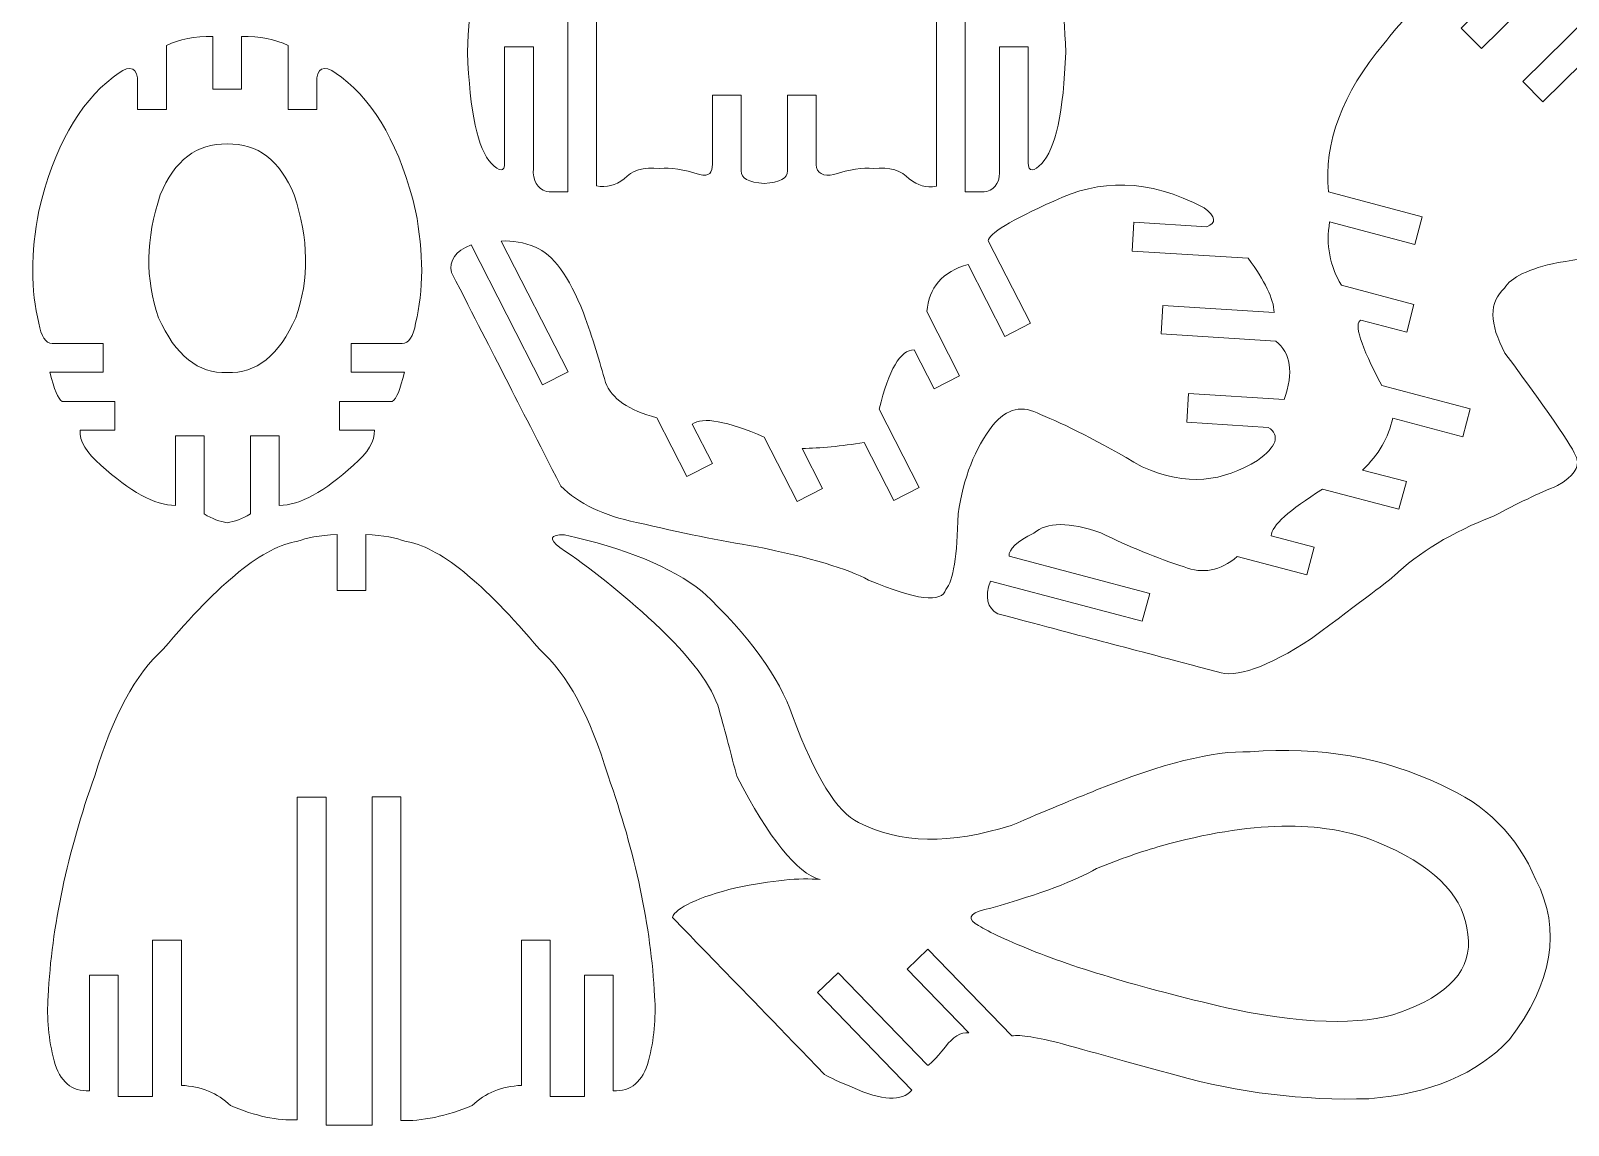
# Model space of a CAD drawing. Header units: inches. Extents: x -312 to -10, y -67 to 333.
# Drawn here: x -310.5 to -156.8, y -66 to 43.3 of the extents above; entities that cross this region are included whole.
import ezdxf

# ---------------------------------------------------------------- set-up
doc = ezdxf.new("R2010")
doc.units = ezdxf.units.IN
doc.header["$MEASUREMENT"] = 0
doc.layers.add('Layer 1', color=7, linetype='Continuous')

msp = doc.modelspace()

# ---------------------------------------------------------------- linework, layer by layer
at = {"layer": 'Layer 1', "color": 1, "lineweight": 9}
for points, knots in [([(-263.11, 30.11), (-263.09, 29.15), (-263.66, 29.19), (-264.42, 30.05), (-264.42, 30.05), (-265.8, 31.44), (-266.59, 35.15), (-266.82, 41.18), (-266.82, 41.18), (-266.5, 50.48), (-264.39, 58.19), (-260.48, 64.33), (-260.48, 64.33), (-258.17, 68.65), (-256.62, 72.38), (-255.81, 75.52), (-255.81, 75.52), (-253.53, 80.35), (-250.55, 83.68), (-246.87, 85.51), (-246.87, 85.51), (-245.17, 86.5), (-243.72, 87.28), (-242.53, 87.86), (-242.53, 87.86), (-239.9, 89.11), (-238.75, 89.19), (-238.6, 88.39)], [0, 0, 0, 0, 0.142857, 0.142857, 0.142857, 0.142857, 0.285714, 0.285714, 0.285714, 0.285714, 0.428571, 0.428571, 0.428571, 0.428571, 0.571429, 0.571429, 0.571429, 0.571429, 0.714286, 0.714286, 0.714286, 0.714286, 0.857143, 0.857143, 0.857143, 0.857143, 1, 1, 1, 1]), ([(-210.78, 30.11), (-210.8, 29.15), (-210.2, 29.19), (-209.44, 30.05), (-209.44, 30.05), (-208.06, 31.44), (-207.26, 35.15), (-207.04, 41.18), (-207.04, 41.18), (-207.36, 50.48), (-209.47, 58.19), (-213.37, 64.33), (-213.37, 64.33), (-215.68, 68.65), (-217.24, 72.38), (-218.04, 75.52), (-218.04, 75.52), (-220.33, 80.35), (-223.31, 83.68), (-226.98, 85.51), (-226.98, 85.51), (-232.44, 88.68), (-235.51, 89.56), (-235.73, 88.39)], [0, 0, 0, 0, 0.166667, 0.166667, 0.166667, 0.166667, 0.333333, 0.333333, 0.333333, 0.333333, 0.5, 0.5, 0.5, 0.5, 0.666667, 0.666667, 0.666667, 0.666667, 0.833333, 0.833333, 0.833333, 0.833333, 1, 1, 1, 1]), ([(-162.03, 52.67), (-167.81, 49.59), (-172.22, 46.03), (-175.25, 42), (-175.25, 42), (-179.42, 37.04), (-181.27, 32.11), (-180.79, 27.21)], [0, 0, 0, 0, 0.5, 0.5, 0.5, 0.5, 1, 1, 1, 1]), ([(-158.25, 52.7), (-158.25, 52.7), (-167.53, 43.56), (-167.53, 43.56), (-167.53, 43.56), (-167.53, 43.56), (-165.51, 41.52), (-165.51, 41.52), (-165.51, 41.52), (-165.51, 41.52), (-154.44, 52.42), (-154.44, 52.42)], [0, 0, 0, 0, 0.333333, 0.333333, 0.333333, 0.333333, 0.666667, 0.666667, 0.666667, 0.666667, 1, 1, 1, 1]), ([(-148.21, 51.22), (-148.21, 51.22), (-161.38, 38.24), (-161.38, 38.24), (-161.38, 38.24), (-161.38, 38.24), (-159.37, 36.2), (-159.37, 36.2), (-159.37, 36.2), (-159.37, 36.2), (-143.62, 51.71), (-143.62, 51.71)], [0, 0, 0, 0, 0.333333, 0.333333, 0.333333, 0.333333, 0.666667, 0.666667, 0.666667, 0.666667, 1, 1, 1, 1]), ([(-256.81, 27.22), (-256.81, 27.22), (-256.81, 47.22), (-256.81, 47.22), (-256.81, 47.22), (-256.81, 47.22), (-253.94, 47.22), (-253.94, 47.22), (-253.94, 47.22), (-253.94, 47.22), (-253.94, 27.81), (-253.94, 27.81)], [0, 0, 0, 0, 0.333333, 0.333333, 0.333333, 0.333333, 0.666667, 0.666667, 0.666667, 0.666667, 1, 1, 1, 1]), ([(-217.1, 27.21), (-217.1, 27.21), (-217.1, 47.22), (-217.1, 47.22), (-217.1, 47.22), (-217.1, 47.22), (-219.97, 47.22), (-219.97, 47.22), (-219.97, 47.22), (-219.97, 47.22), (-219.97, 27.78), (-219.97, 27.78)], [0, 0, 0, 0, 0.333333, 0.333333, 0.333333, 0.333333, 0.666667, 0.666667, 0.666667, 0.666667, 1, 1, 1, 1]), ([(-296.91, 41.84), (-296.91, 41.84), (-296.91, 35.43), (-296.91, 35.43), (-296.91, 35.43), (-296.91, 35.43), (-299.79, 35.43), (-299.79, 35.43), (-299.79, 35.43), (-299.79, 35.43), (-299.79, 38.61), (-299.79, 38.61)], [0, 0, 0, 0, 0.333333, 0.333333, 0.333333, 0.333333, 0.666667, 0.666667, 0.666667, 0.666667, 1, 1, 1, 1]), ([(-292.27, 42.73), (-292.27, 42.73), (-292.27, 37.47), (-292.27, 37.47), (-292.27, 37.47), (-292.27, 37.47), (-289.39, 37.47), (-289.39, 37.47), (-289.39, 37.47), (-289.39, 37.47), (-289.39, 42.73), (-289.39, 42.73)], [0, 0, 0, 0, 0.333333, 0.333333, 0.333333, 0.333333, 0.666667, 0.666667, 0.666667, 0.666667, 1, 1, 1, 1]), ([(-284.75, 41.84), (-284.75, 41.84), (-284.75, 35.43), (-284.75, 35.43), (-284.75, 35.43), (-284.75, 35.43), (-281.88, 35.43), (-281.88, 35.43), (-281.88, 35.43), (-281.88, 35.43), (-281.88, 38.61), (-281.88, 38.61)], [0, 0, 0, 0, 0.333333, 0.333333, 0.333333, 0.333333, 0.666667, 0.666667, 0.666667, 0.666667, 1, 1, 1, 1]), ([(-263.11, 30.11), (-263.11, 30.11), (-263.11, 41.68), (-263.11, 41.68), (-263.11, 41.68), (-263.11, 41.68), (-260.24, 41.68), (-260.24, 41.68), (-260.24, 41.68), (-260.24, 41.68), (-260.24, 29.54), (-260.24, 29.54)], [0, 0, 0, 0, 0.333333, 0.333333, 0.333333, 0.333333, 0.666667, 0.666667, 0.666667, 0.666667, 1, 1, 1, 1]), ([(-210.78, 30.11), (-210.78, 30.11), (-210.78, 41.68), (-210.78, 41.68), (-210.78, 41.68), (-210.78, 41.68), (-213.65, 41.68), (-213.65, 41.68), (-213.65, 41.68), (-213.65, 41.68), (-213.65, 29.54), (-213.65, 29.54)], [0, 0, 0, 0, 0.333333, 0.333333, 0.333333, 0.333333, 0.666667, 0.666667, 0.666667, 0.666667, 1, 1, 1, 1]), ([(-299.79, 38.61), (-299.98, 39.84), (-300.8, 39.85), (-302.24, 38.65), (-302.24, 38.65), (-305.68, 36.04), (-308.15, 31.6), (-309.66, 25.32), (-309.66, 25.32), (-310.46, 21.09), (-310.46, 17.35), (-309.66, 14.09), (-309.66, 14.09), (-309.42, 12.75), (-308.98, 12.07), (-308.32, 12.06)], [0, 0, 0, 0, 0.25, 0.25, 0.25, 0.25, 0.5, 0.5, 0.5, 0.5, 0.75, 0.75, 0.75, 0.75, 1, 1, 1, 1]), ([(-281.88, 38.61), (-281.68, 39.84), (-280.86, 39.85), (-279.42, 38.65), (-279.42, 38.65), (-275.98, 36.04), (-273.51, 31.6), (-272, 25.32), (-272, 25.32), (-271.2, 21.09), (-271.2, 17.35), (-272, 14.09), (-272, 14.09), (-272.24, 12.75), (-272.68, 12.07), (-273.34, 12.06)], [0, 0, 0, 0, 0.25, 0.25, 0.25, 0.25, 0.5, 0.5, 0.5, 0.5, 0.75, 0.75, 0.75, 0.75, 1, 1, 1, 1]), ([(-242.35, 29.98), (-242.35, 29.98), (-242.35, 36.88), (-242.35, 36.88), (-242.35, 36.88), (-242.35, 36.88), (-239.48, 36.88), (-239.48, 36.88), (-239.48, 36.88), (-239.48, 36.88), (-239.48, 29.31), (-239.48, 29.31)], [0, 0, 0, 0, 0.333333, 0.333333, 0.333333, 0.333333, 0.666667, 0.666667, 0.666667, 0.666667, 1, 1, 1, 1]), ([(-234.85, 29.31), (-234.85, 29.31), (-234.85, 36.88), (-234.85, 36.88), (-234.85, 36.88), (-234.85, 36.88), (-231.98, 36.88), (-231.98, 36.88), (-231.98, 36.88), (-231.98, 36.88), (-231.98, 29.92), (-231.98, 29.92)], [0, 0, 0, 0, 0.333333, 0.333333, 0.333333, 0.333333, 0.666667, 0.666667, 0.666667, 0.666667, 1, 1, 1, 1]), ([(-191.87, -20.74), (-190.09, -21.42), (-186.96, -20.32), (-182.48, -17.42), (-182.48, -17.42), (-177.32, -13.56), (-174.57, -11.48), (-174.25, -11.19), (-174.25, -11.19), (-171.8, -8.82), (-168.48, -6.81), (-164.28, -5.18), (-164.28, -5.18), (-161.92, -3.92), (-159.79, -2.91), (-157.89, -2.14), (-157.89, -2.14), (-156.31, -1.17), (-155.68, -0.28), (-155.98, 0.53), (-155.98, 0.53), (-155.96, 1.08), (-158.35, 4.61), (-163.15, 11.11), (-163.15, 11.11), (-164.74, 14.05), (-164.75, 16.21), (-163.19, 17.59), (-163.19, 17.59), (-162.57, 18.67), (-160.79, 19.52), (-157.85, 20.15), (-157.85, 20.15), (-153.98, 20.68), (-149.4, 21.82), (-144.1, 23.59), (-144.1, 23.59), (-140.14, 24.94), (-136.7, 27.59), (-133.78, 31.56), (-133.78, 31.56), (-132.76, 33.31), (-132.02, 35.27), (-131.56, 37.45)], [0, 0, 0, 0, 0.090909, 0.090909, 0.090909, 0.090909, 0.181818, 0.181818, 0.181818, 0.181818, 0.272727, 0.272727, 0.272727, 0.272727, 0.363636, 0.363636, 0.363636, 0.363636, 0.454545, 0.454545, 0.454545, 0.454545, 0.545455, 0.545455, 0.545455, 0.545455, 0.636364, 0.636364, 0.636364, 0.636364, 0.727273, 0.727273, 0.727273, 0.727273, 0.818182, 0.818182, 0.818182, 0.818182, 0.909091, 0.909091, 0.909091, 0.909091, 1, 1, 1, 1]), ([(-290.83, 31.99), (-293.87, 32.07), (-296.1, 30.37), (-297.52, 26.9), (-297.52, 26.9), (-298.98, 22.57), (-299.04, 18.48), (-297.69, 14.63), (-297.69, 14.63), (-296.01, 10.87), (-293.72, 9.04), (-290.83, 9.15)], [0, 0, 0, 0, 0.333333, 0.333333, 0.333333, 0.333333, 0.666667, 0.666667, 0.666667, 0.666667, 1, 1, 1, 1]), ([(-290.83, 31.99), (-287.79, 32.07), (-285.56, 30.37), (-284.14, 26.9), (-284.14, 26.9), (-282.68, 22.57), (-282.62, 18.48), (-283.97, 14.63), (-283.97, 14.63), (-285.65, 10.87), (-287.94, 9.04), (-290.83, 9.15)], [0, 0, 0, 0, 0.333333, 0.333333, 0.333333, 0.333333, 0.666667, 0.666667, 0.666667, 0.666667, 1, 1, 1, 1]), ([(-260.24, 29.54), (-260.31, 28.31), (-259.86, 27.54), (-258.94, 27.23), (-258.94, 27.23), (-258.22, 27.22), (-257.54, 27.23), (-256.81, 27.22)], [0, 0, 0, 0, 0.5, 0.5, 0.5, 0.5, 1, 1, 1, 1]), ([(-242.35, 29.98), (-242.36, 29.14), (-242.63, 28.7), (-243.63, 28.95), (-243.63, 28.95), (-245.22, 29.44), (-246.54, 29.65), (-247.59, 29.55), (-247.59, 29.55), (-249.24, 29.69), (-250.44, 29.34), (-251.18, 28.5), (-251.18, 28.5), (-252.07, 27.84), (-252.87, 27.61), (-253.94, 27.81)], [0, 0, 0, 0, 0.25, 0.25, 0.25, 0.25, 0.5, 0.5, 0.5, 0.5, 0.75, 0.75, 0.75, 0.75, 1, 1, 1, 1]), ([(-231.98, 29.92), (-231.96, 29.08), (-231.22, 28.7), (-230.23, 28.95), (-230.23, 28.95), (-228.64, 29.44), (-227.32, 29.65), (-226.27, 29.55), (-226.27, 29.55), (-224.62, 29.69), (-223.42, 29.34), (-222.68, 28.5), (-222.68, 28.5), (-221.79, 27.84), (-221.04, 27.58), (-219.97, 27.78)], [0, 0, 0, 0, 0.25, 0.25, 0.25, 0.25, 0.5, 0.5, 0.5, 0.5, 0.75, 0.75, 0.75, 0.75, 1, 1, 1, 1]), ([(-213.65, 29.54), (-213.57, 28.31), (-214, 27.54), (-214.92, 27.23), (-214.92, 27.23), (-215.64, 27.22), (-216.37, 27.22), (-217.1, 27.21)], [0, 0, 0, 0, 0.5, 0.5, 0.5, 0.5, 1, 1, 1, 1]), ([(-193.22, 25.62), (-198.89, 28.59), (-203.68, 28.48), (-208.23, 26.29), (-208.23, 26.29), (-212.55, 24.36), (-214.73, 23.03), (-214.78, 22.31)], [0, 0, 0, 0, 0.5, 0.5, 0.5, 0.5, 1, 1, 1, 1]), ([(-180.67, 24.21), (-180.67, 24.21), (-172.16, 21.96), (-172.16, 21.96), (-172.16, 21.96), (-172.16, 21.96), (-171.43, 24.73), (-171.43, 24.73), (-171.43, 24.73), (-171.43, 24.73), (-180.79, 27.21), (-180.79, 27.21)], [0, 0, 0, 0, 0.333333, 0.333333, 0.333333, 0.333333, 0.666667, 0.666667, 0.666667, 0.666667, 1, 1, 1, 1]), ([(-192.95, 23.71), (-192.95, 23.71), (-200.22, 24.17), (-200.22, 24.17), (-200.22, 24.17), (-200.22, 24.17), (-200.4, 21.3), (-200.4, 21.3), (-200.4, 21.3), (-200.4, 21.3), (-188.8, 20.58), (-188.8, 20.58)], [0, 0, 0, 0, 0.333333, 0.333333, 0.333333, 0.333333, 0.666667, 0.666667, 0.666667, 0.666667, 1, 1, 1, 1]), ([(-266.47, 21.91), (-268.04, 21.27), (-268.69, 20.35), (-268.41, 19.15), (-268.41, 19.15), (-263.67, 9.89), (-262.24, 7.08), (-257.5, -2.18)], [0, 0, 0, 0, 0.5, 0.5, 0.5, 0.5, 1, 1, 1, 1]), ([(-266.47, 21.91), (-266.47, 21.91), (-259.32, 7.93), (-259.32, 7.93), (-259.32, 7.93), (-259.32, 7.93), (-256.77, 9.23), (-256.77, 9.23), (-256.77, 9.23), (-256.77, 9.23), (-263.44, 22.28), (-263.44, 22.28)], [0, 0, 0, 0, 0.333333, 0.333333, 0.333333, 0.333333, 0.666667, 0.666667, 0.666667, 0.666667, 1, 1, 1, 1]), ([(-247.91, 4.64), (-250.71, 5.38), (-252.42, 6.56), (-253.04, 8.17), (-253.04, 8.17), (-253.58, 10.23), (-254.31, 12.54), (-255.23, 15.11), (-255.23, 15.11), (-256.69, 18.79), (-258.29, 20.98), (-260.03, 21.67), (-260.03, 21.67), (-261.19, 22.16), (-262.33, 22.37), (-263.44, 22.28)], [0, 0, 0, 0, 0.25, 0.25, 0.25, 0.25, 0.5, 0.5, 0.5, 0.5, 0.75, 0.75, 0.75, 0.75, 1, 1, 1, 1]), ([(-216.8, 19.96), (-216.8, 19.96), (-213.12, 12.77), (-213.12, 12.77), (-213.12, 12.77), (-213.12, 12.77), (-210.57, 14.08), (-210.57, 14.08), (-210.57, 14.08), (-210.57, 14.08), (-214.78, 22.31), (-214.78, 22.31)], [0, 0, 0, 0, 0.333333, 0.333333, 0.333333, 0.333333, 0.666667, 0.666667, 0.666667, 0.666667, 1, 1, 1, 1]), ([(-177.54, 14.4), (-177.54, 14.4), (-172.97, 13.19), (-172.97, 13.19), (-172.97, 13.19), (-172.97, 13.19), (-172.24, 15.97), (-172.24, 15.97), (-172.24, 15.97), (-172.24, 15.97), (-179.5, 17.88), (-179.5, 17.88)], [0, 0, 0, 0, 0.333333, 0.333333, 0.333333, 0.333333, 0.666667, 0.666667, 0.666667, 0.666667, 1, 1, 1, 1]), ([(-186.21, 15.17), (-186.21, 15.17), (-197.33, 15.87), (-197.33, 15.87), (-197.33, 15.87), (-197.33, 15.87), (-197.51, 13.01), (-197.51, 13.01), (-197.51, 13.01), (-197.51, 13.01), (-186.05, 12.29), (-186.05, 12.29)], [0, 0, 0, 0, 0.333333, 0.333333, 0.333333, 0.333333, 0.666667, 0.666667, 0.666667, 0.666667, 1, 1, 1, 1]), ([(-222.18, 11.42), (-222.18, 11.42), (-220.19, 7.53), (-220.19, 7.53), (-220.19, 7.53), (-220.19, 7.53), (-217.64, 8.83), (-217.64, 8.83), (-217.64, 8.83), (-217.64, 8.83), (-220.91, 15.24), (-220.91, 15.24)], [0, 0, 0, 0, 0.333333, 0.333333, 0.333333, 0.333333, 0.666667, 0.666667, 0.666667, 0.666667, 1, 1, 1, 1]), ([(-308.32, 12.06), (-308.32, 12.06), (-303.23, 12.06), (-303.23, 12.06), (-303.23, 12.06), (-303.23, 12.06), (-303.23, 9.18), (-303.23, 9.18), (-303.23, 9.18), (-303.23, 9.18), (-308.54, 9.18), (-308.54, 9.18)], [0, 0, 0, 0, 0.333333, 0.333333, 0.333333, 0.333333, 0.666667, 0.666667, 0.666667, 0.666667, 1, 1, 1, 1]), ([(-273.34, 12.06), (-273.34, 12.06), (-278.43, 12.06), (-278.43, 12.06), (-278.43, 12.06), (-278.43, 12.06), (-278.43, 9.18), (-278.43, 9.18), (-278.43, 9.18), (-278.43, 9.18), (-273.12, 9.18), (-273.12, 9.18)], [0, 0, 0, 0, 0.333333, 0.333333, 0.333333, 0.333333, 0.666667, 0.666667, 0.666667, 0.666667, 1, 1, 1, 1]), ([(-174.37, 4.6), (-174.37, 4.6), (-167.37, 2.75), (-167.37, 2.75), (-167.37, 2.75), (-167.37, 2.75), (-166.63, 5.53), (-166.63, 5.53), (-166.63, 5.53), (-166.63, 5.53), (-175.47, 7.86), (-175.47, 7.86)], [0, 0, 0, 0, 0.333333, 0.333333, 0.333333, 0.333333, 0.666667, 0.666667, 0.666667, 0.666667, 1, 1, 1, 1]), ([(-307.31, 6.28), (-307.31, 6.28), (-302.06, 6.28), (-302.06, 6.28), (-302.06, 6.28), (-302.06, 6.28), (-302.06, 3.41), (-302.06, 3.41), (-302.06, 3.41), (-302.06, 3.41), (-305.54, 3.41), (-305.54, 3.41)], [0, 0, 0, 0, 0.333333, 0.333333, 0.333333, 0.333333, 0.666667, 0.666667, 0.666667, 0.666667, 1, 1, 1, 1]), ([(-274.35, 6.28), (-274.35, 6.28), (-279.6, 6.28), (-279.6, 6.28), (-279.6, 6.28), (-279.6, 6.28), (-279.6, 3.41), (-279.6, 3.41), (-279.6, 3.41), (-279.6, 3.41), (-276.12, 3.41), (-276.12, 3.41)], [0, 0, 0, 0, 0.333333, 0.333333, 0.333333, 0.333333, 0.666667, 0.666667, 0.666667, 0.666667, 1, 1, 1, 1]), ([(-185.21, 6.45), (-185.21, 6.45), (-194.77, 7.05), (-194.77, 7.05), (-194.77, 7.05), (-194.77, 7.05), (-194.95, 4.19), (-194.95, 4.19), (-194.95, 4.19), (-194.95, 4.19), (-186.8, 3.68), (-186.8, 3.68)], [0, 0, 0, 0, 0.333333, 0.333333, 0.333333, 0.333333, 0.666667, 0.666667, 0.666667, 0.666667, 1, 1, 1, 1]), ([(-257.5, -2.18), (-255.72, -3.94), (-253.2, -5.16), (-249.94, -5.81), (-249.94, -5.81), (-245.49, -6.85), (-241.52, -7.66), (-238.03, -8.22), (-238.03, -8.22), (-232.55, -9.34), (-228.78, -10.45), (-226.75, -11.57), (-226.75, -11.57), (-221.97, -13.59), (-219.39, -13.9), (-219.01, -12.5), (-219.01, -12.5), (-218.29, -11.66), (-217.89, -9.15), (-217.79, -4.95), (-217.79, -4.95), (-217.27, -1.36), (-216.11, 1.58), (-214.33, 3.89), (-214.33, 3.89), (-212.92, 5.6), (-211.34, 5.96), (-209.57, 4.96), (-209.57, 4.96), (-207.18, 4.04), (-203.79, 2.3), (-199.41, -0.26), (-199.41, -0.26), (-194.93, -2.26), (-191.3, -1.73), (-187.88, 0.37)], [0, 0, 0, 0, 0.111111, 0.111111, 0.111111, 0.111111, 0.222222, 0.222222, 0.222222, 0.222222, 0.333333, 0.333333, 0.333333, 0.333333, 0.444444, 0.444444, 0.444444, 0.444444, 0.555556, 0.555556, 0.555556, 0.555556, 0.666667, 0.666667, 0.666667, 0.666667, 0.777778, 0.777778, 0.777778, 0.777778, 0.888889, 0.888889, 0.888889, 0.888889, 1, 1, 1, 1]), ([(-247.91, 4.64), (-247.91, 4.64), (-244.91, -1.23), (-244.91, -1.23), (-244.91, -1.23), (-244.91, -1.23), (-242.35, 0.08), (-242.35, 0.08), (-242.35, 0.08), (-242.35, 0.08), (-244.36, 4.01), (-244.36, 4.01)], [0, 0, 0, 0, 0.333333, 0.333333, 0.333333, 0.333333, 0.666667, 0.666667, 0.666667, 0.666667, 1, 1, 1, 1]), ([(-227.18, 2.16), (-227.18, 2.16), (-224.22, -3.62), (-224.22, -3.62), (-224.22, -3.62), (-224.22, -3.62), (-221.67, -2.31), (-221.67, -2.31), (-221.67, -2.31), (-221.67, -2.31), (-225.67, 5.51), (-225.67, 5.51)], [0, 0, 0, 0, 0.333333, 0.333333, 0.333333, 0.333333, 0.666667, 0.666667, 0.666667, 0.666667, 1, 1, 1, 1]), ([(-305.54, 3.41), (-305.6, 2.29), (-304.9, 1.12), (-303.45, -0.08), (-303.45, -0.08), (-300.57, -2.75), (-298.09, -4.1), (-296.01, -4.12)], [0, 0, 0, 0, 0.5, 0.5, 0.5, 0.5, 1, 1, 1, 1]), ([(-276.12, 3.41), (-276.06, 2.29), (-276.76, 1.12), (-278.21, -0.08), (-278.21, -0.08), (-281.09, -2.75), (-283.57, -4.1), (-285.65, -4.12)], [0, 0, 0, 0, 0.5, 0.5, 0.5, 0.5, 1, 1, 1, 1]), ([(-296.01, -4.12), (-296.01, -4.12), (-296.01, 2.82), (-296.01, 2.82), (-296.01, 2.82), (-296.01, 2.82), (-293.15, 2.82), (-293.15, 2.82), (-293.15, 2.82), (-293.15, 2.82), (-293.15, -4.97), (-293.15, -4.97)], [0, 0, 0, 0, 0.333333, 0.333333, 0.333333, 0.333333, 0.666667, 0.666667, 0.666667, 0.666667, 1, 1, 1, 1]), ([(-288.52, -4.97), (-288.52, -4.97), (-288.52, 2.82), (-288.52, 2.82), (-288.52, 2.82), (-288.52, 2.82), (-285.65, 2.82), (-285.65, 2.82), (-285.65, 2.82), (-285.65, 2.82), (-285.65, -4.12), (-285.65, -4.12)], [0, 0, 0, 0, 0.333333, 0.333333, 0.333333, 0.333333, 0.666667, 0.666667, 0.666667, 0.666667, 1, 1, 1, 1]), ([(-237.17, 2.71), (-237.17, 2.71), (-233.88, -3.72), (-233.88, -3.72), (-233.88, -3.72), (-233.88, -3.72), (-231.33, -2.41), (-231.33, -2.41), (-231.33, -2.41), (-231.33, -2.41), (-233.37, 1.58), (-233.37, 1.58)], [0, 0, 0, 0, 0.333333, 0.333333, 0.333333, 0.333333, 0.666667, 0.666667, 0.666667, 0.666667, 1, 1, 1, 1]), ([(-181.37, -2.49), (-181.37, -2.49), (-173.74, -4.5), (-173.74, -4.5), (-173.74, -4.5), (-173.74, -4.5), (-173, -1.73), (-173, -1.73), (-173, -1.73), (-173, -1.73), (-177.37, -0.58), (-177.37, -0.58)], [0, 0, 0, 0, 0.333333, 0.333333, 0.333333, 0.333333, 0.666667, 0.666667, 0.666667, 0.666667, 1, 1, 1, 1]), ([(-189.9, -9.22), (-191.6, -10.65), (-193.37, -11), (-195.22, -10.25), (-195.22, -10.25), (-197.92, -9.39), (-200.7, -8.25), (-203.54, -6.85), (-203.54, -6.85), (-206.69, -5.75), (-208.92, -5.76), (-210.22, -6.88), (-210.22, -6.88), (-211.93, -7.73), (-212.75, -8.5), (-212.7, -9.2)], [0, 0, 0, 0, 0.25, 0.25, 0.25, 0.25, 0.5, 0.5, 0.5, 0.5, 0.75, 0.75, 0.75, 0.75, 1, 1, 1, 1]), ([(-304.59, -62.6), (-306.39, -62.68), (-307.56, -61.68), (-308.13, -59.59), (-308.13, -59.59), (-308.68, -57.51), (-308.88, -55.36), (-308.73, -53.15), (-308.73, -53.15), (-308.37, -46.17), (-306.81, -38.83), (-304.07, -31.13), (-304.07, -31.13), (-302.27, -25.15), (-299.99, -20.93), (-297.23, -18.49), (-297.23, -18.49), (-291.62, -11.78), (-287.13, -8.18), (-283.78, -7.7), (-283.78, -7.7), (-282.94, -7.34), (-281.64, -7.12), (-279.85, -7.02)], [0, 0, 0, 0, 0.166667, 0.166667, 0.166667, 0.166667, 0.333333, 0.333333, 0.333333, 0.333333, 0.5, 0.5, 0.5, 0.5, 0.666667, 0.666667, 0.666667, 0.666667, 0.833333, 0.833333, 0.833333, 0.833333, 1, 1, 1, 1]), ([(-279.85, -7.02), (-279.85, -7.02), (-279.85, -12.61), (-279.85, -12.61), (-279.85, -12.61), (-279.85, -12.61), (-278.43, -12.61), (-278.43, -12.61), (-278.43, -12.61), (-278.43, -12.61), (-276.98, -12.61), (-276.98, -12.61), (-276.98, -12.61), (-276.98, -12.61), (-276.98, -7.02), (-276.98, -7.02)], [0, 0, 0, 0, 0.25, 0.25, 0.25, 0.25, 0.5, 0.5, 0.5, 0.5, 0.75, 0.75, 0.75, 0.75, 1, 1, 1, 1]), ([(-252.26, -62.6), (-250.47, -62.68), (-249.29, -61.68), (-248.72, -59.59), (-248.72, -59.59), (-248.18, -57.51), (-247.98, -55.36), (-248.12, -53.15), (-248.12, -53.15), (-248.49, -46.17), (-250.04, -38.83), (-252.78, -31.13), (-252.78, -31.13), (-254.58, -25.15), (-256.86, -20.93), (-259.63, -18.49), (-259.63, -18.49), (-265.24, -11.78), (-269.72, -8.18), (-273.07, -7.7), (-273.07, -7.7), (-273.91, -7.34), (-275.19, -7.12), (-276.98, -7.02)], [0, 0, 0, 0, 0.166667, 0.166667, 0.166667, 0.166667, 0.333333, 0.333333, 0.333333, 0.333333, 0.5, 0.5, 0.5, 0.5, 0.666667, 0.666667, 0.666667, 0.666667, 0.833333, 0.833333, 0.833333, 0.833333, 1, 1, 1, 1]), ([(-246.35, -45.27), (-245.96, -44.28), (-243.84, -43.29), (-239.99, -42.32), (-239.99, -42.32), (-236.39, -41.57), (-233.59, -41.29), (-231.59, -41.49), (-231.59, -41.49), (-233.89, -40.86), (-236.67, -37.41), (-239.91, -31.17), (-239.91, -31.17), (-240.46, -29.03), (-241.05, -26.81), (-241.68, -24.53), (-241.68, -24.53), (-242.32, -22.2), (-244.48, -19.32), (-248.15, -15.88), (-248.15, -15.88), (-251.44, -12.83), (-254.59, -10.31), (-257.6, -8.33), (-257.6, -8.33), (-258.73, -7.43), (-258.58, -7.01), (-257.13, -7.07), (-257.13, -7.07), (-251.07, -8.39), (-246.49, -10.26), (-243.37, -12.7), (-243.37, -12.7), (-238.69, -17.11), (-235.68, -21.26), (-234.34, -25.15), (-234.34, -25.15), (-232.09, -31.23), (-229.88, -34.78), (-227.74, -35.79), (-227.74, -35.79), (-223.65, -37.91), (-218.57, -38), (-212.48, -36.08), (-212.48, -36.08), (-209.04, -34.63), (-206.2, -33.45), (-203.95, -32.54), (-203.95, -32.54), (-197.43, -29.9), (-192.32, -28.63), (-188.62, -28.72), (-188.62, -28.72), (-181.64, -28.18), (-175.28, -29.29), (-169.53, -32.04)], [0, 0, 0, 0, 0.071429, 0.071429, 0.071429, 0.071429, 0.142857, 0.142857, 0.142857, 0.142857, 0.214286, 0.214286, 0.214286, 0.214286, 0.285714, 0.285714, 0.285714, 0.285714, 0.357143, 0.357143, 0.357143, 0.357143, 0.428571, 0.428571, 0.428571, 0.428571, 0.5, 0.5, 0.5, 0.5, 0.571429, 0.571429, 0.571429, 0.571429, 0.642857, 0.642857, 0.642857, 0.642857, 0.714286, 0.714286, 0.714286, 0.714286, 0.785714, 0.785714, 0.785714, 0.785714, 0.857143, 0.857143, 0.857143, 0.857143, 0.928571, 0.928571, 0.928571, 0.928571, 1, 1, 1, 1]), ([(-189.9, -9.22), (-189.9, -9.22), (-182.95, -11.05), (-182.95, -11.05), (-182.95, -11.05), (-182.95, -11.05), (-182.22, -8.28), (-182.22, -8.28), (-182.22, -8.28), (-182.22, -8.28), (-186.52, -7.14), (-186.52, -7.14)], [0, 0, 0, 0, 0.333333, 0.333333, 0.333333, 0.333333, 0.666667, 0.666667, 0.666667, 0.666667, 1, 1, 1, 1]), ([(-214.57, -11.67), (-214.57, -11.67), (-199.39, -15.68), (-199.39, -15.68), (-199.39, -15.68), (-199.39, -15.68), (-198.65, -12.9), (-198.65, -12.9), (-198.65, -12.9), (-198.65, -12.9), (-212.7, -9.2), (-212.7, -9.2)], [0, 0, 0, 0, 0.333333, 0.333333, 0.333333, 0.333333, 0.666667, 0.666667, 0.666667, 0.666667, 1, 1, 1, 1]), ([(-214.57, -11.67), (-215.14, -13.27), (-214.89, -14.36), (-213.81, -14.95), (-213.81, -14.95), (-203.76, -17.61), (-201.92, -18.09), (-191.87, -20.74)], [0, 0, 0, 0, 0.5, 0.5, 0.5, 0.5, 1, 1, 1, 1]), ([(-278.65, -66.04), (-278.65, -66.04), (-280.95, -66.04), (-280.95, -66.04), (-280.95, -66.04), (-280.95, -66.04), (-280.95, -33.25), (-280.95, -33.25), (-280.95, -33.25), (-280.95, -33.25), (-283.83, -33.25), (-283.83, -33.25), (-283.83, -33.25), (-283.83, -33.25), (-283.83, -65.5), (-283.83, -65.5), (-283.83, -65.5), (-285.79, -65.6), (-288.03, -65.12), (-290.5, -64.08), (-290.5, -64.08), (-291.81, -62.82), (-293.45, -62.14), (-295.41, -62.06)], [0, 0, 0, 0, 0.166667, 0.166667, 0.166667, 0.166667, 0.333333, 0.333333, 0.333333, 0.333333, 0.5, 0.5, 0.5, 0.5, 0.666667, 0.666667, 0.666667, 0.666667, 0.833333, 0.833333, 0.833333, 0.833333, 1, 1, 1, 1]), ([(-278.65, -66.04), (-278.65, -66.04), (-276.33, -66.04), (-276.33, -66.04), (-276.33, -66.04), (-276.33, -66.04), (-276.33, -33.24), (-276.33, -33.24), (-276.33, -33.24), (-276.33, -33.24), (-273.47, -33.24), (-273.47, -33.24), (-273.47, -33.24), (-273.47, -33.24), (-273.47, -65.56), (-273.47, -65.56), (-273.47, -65.56), (-271.5, -65.66), (-268.82, -65.12), (-266.36, -64.08), (-266.36, -64.08), (-265.04, -62.82), (-263.4, -62.14), (-261.44, -62.06)], [0, 0, 0, 0, 0.166667, 0.166667, 0.166667, 0.166667, 0.333333, 0.333333, 0.333333, 0.333333, 0.5, 0.5, 0.5, 0.5, 0.666667, 0.666667, 0.666667, 0.666667, 0.833333, 0.833333, 0.833333, 0.833333, 1, 1, 1, 1]), ([(-175.98, -37.72), (-170.49, -39.99), (-167.49, -42.85), (-166.97, -46.32), (-166.97, -46.32), (-166.16, -49.9), (-168.13, -52.62), (-172.89, -54.47), (-172.89, -54.47), (-176.52, -56.06), (-182.27, -56.06), (-190.15, -54.49)], [0, 0, 0, 0, 0.333333, 0.333333, 0.333333, 0.333333, 0.666667, 0.666667, 0.666667, 0.666667, 1, 1, 1, 1]), ([(-190.15, -54.49), (-199.1, -52.43), (-206.04, -50.38), (-210.96, -48.36), (-210.96, -48.36), (-213.59, -47.28), (-215.29, -46.44), (-216.08, -45.87), (-216.08, -45.87), (-216.96, -45.22), (-216.44, -44.72), (-214.51, -44.35), (-214.51, -44.35), (-209.54, -42.92), (-206.02, -41.6), (-203.98, -40.39)], [0, 0, 0, 0, 0.25, 0.25, 0.25, 0.25, 0.5, 0.5, 0.5, 0.5, 0.75, 0.75, 0.75, 0.75, 1, 1, 1, 1]), ([(-160.05, -41.53), (-157.5, -46.52), (-158.38, -51.83), (-162.69, -57.47), (-162.69, -57.47), (-165.92, -60.91), (-170.61, -62.89), (-176.76, -63.39), (-176.76, -63.39), (-183.35, -63.58), (-189.76, -62.79), (-195.99, -61.04)], [0, 0, 0, 0, 0.333333, 0.333333, 0.333333, 0.333333, 0.666667, 0.666667, 0.666667, 0.666667, 1, 1, 1, 1]), ([(-222.42, -62.53), (-223.39, -63.69), (-225.38, -63.59), (-228.39, -62.24), (-228.39, -62.24), (-229.67, -61.71), (-230.58, -61.29), (-231.14, -60.97), (-231.14, -60.97), (-239.83, -52), (-244.89, -46.77), (-246.35, -45.27)], [0, 0, 0, 0, 0.333333, 0.333333, 0.333333, 0.333333, 0.666667, 0.666667, 0.666667, 0.666667, 1, 1, 1, 1]), ([(-298.29, -63.16), (-298.29, -63.16), (-298.29, -47.56), (-298.29, -47.56), (-298.29, -47.56), (-298.29, -47.56), (-295.41, -47.56), (-295.41, -47.56), (-295.41, -47.56), (-295.41, -47.56), (-295.41, -62.06), (-295.41, -62.06)], [0, 0, 0, 0, 0.333333, 0.333333, 0.333333, 0.333333, 0.666667, 0.666667, 0.666667, 0.666667, 1, 1, 1, 1]), ([(-258.57, -63.16), (-258.57, -63.16), (-258.57, -47.56), (-258.57, -47.56), (-258.57, -47.56), (-258.57, -47.56), (-261.44, -47.56), (-261.44, -47.56), (-261.44, -47.56), (-261.44, -47.56), (-261.44, -62.06), (-261.44, -62.06)], [0, 0, 0, 0, 0.333333, 0.333333, 0.333333, 0.333333, 0.666667, 0.666667, 0.666667, 0.666667, 1, 1, 1, 1]), ([(-212.43, -57.12), (-212.43, -57.12), (-220.82, -48.45), (-220.82, -48.45), (-220.82, -48.45), (-220.82, -48.45), (-222.89, -50.44), (-222.89, -50.44), (-222.89, -50.44), (-222.89, -50.44), (-216.73, -56.79), (-216.73, -56.79)], [0, 0, 0, 0, 0.333333, 0.333333, 0.333333, 0.333333, 0.666667, 0.666667, 0.666667, 0.666667, 1, 1, 1, 1]), ([(-304.59, -62.6), (-304.59, -62.6), (-304.59, -51.03), (-304.59, -51.03), (-304.59, -51.03), (-304.59, -51.03), (-301.72, -51.03), (-301.72, -51.03), (-301.72, -51.03), (-301.72, -51.03), (-301.72, -63.16), (-301.72, -63.16)], [0, 0, 0, 0, 0.333333, 0.333333, 0.333333, 0.333333, 0.666667, 0.666667, 0.666667, 0.666667, 1, 1, 1, 1]), ([(-252.26, -62.6), (-252.26, -62.6), (-252.26, -51.03), (-252.26, -51.03), (-252.26, -51.03), (-252.26, -51.03), (-255.13, -51.03), (-255.13, -51.03), (-255.13, -51.03), (-255.13, -51.03), (-255.13, -63.16), (-255.13, -63.16)], [0, 0, 0, 0, 0.333333, 0.333333, 0.333333, 0.333333, 0.666667, 0.666667, 0.666667, 0.666667, 1, 1, 1, 1]), ([(-220.84, -60.04), (-220.84, -60.04), (-229.79, -50.8), (-229.79, -50.8), (-229.79, -50.8), (-229.79, -50.8), (-231.86, -52.79), (-231.86, -52.79), (-231.86, -52.79), (-231.86, -52.79), (-222.42, -62.53), (-222.42, -62.53)], [0, 0, 0, 0, 0.333333, 0.333333, 0.333333, 0.333333, 0.666667, 0.666667, 0.666667, 0.666667, 1, 1, 1, 1]), ([(-216.73, -56.79), (-217.55, -56.74), (-218.33, -57.21), (-219.06, -58.2), (-219.06, -58.2), (-220.09, -59.46), (-220.68, -60.08), (-220.84, -60.04)], [0, 0, 0, 0, 0.5, 0.5, 0.5, 0.5, 1, 1, 1, 1]), ([(-195.99, -61.04), (-200.03, -59.94), (-203.83, -58.89), (-207.38, -57.91), (-207.38, -57.91), (-209.91, -57.23), (-211.59, -56.97), (-212.43, -57.12)], [0, 0, 0, 0, 0.5, 0.5, 0.5, 0.5, 1, 1, 1, 1])]:
    msp.add_open_spline(points, degree=3, knots=knots, dxfattribs=at)
for points in [[(-292.27, 42.73), (-294.07, 42.76), (-295.62, 42.46), (-296.91, 41.84)], [(-289.39, 42.73), (-287.59, 42.76), (-286.04, 42.46), (-284.75, 41.84)], [(-237.16, 28.04), (-238.74, 28.14), (-239.52, 28.59), (-239.48, 29.31)], [(-237.16, 28.04), (-235.58, 28.14), (-234.81, 28.59), (-234.85, 29.31)], [(-192.95, 23.71), (-191.95, 24.09), (-192.04, 24.73), (-193.22, 25.62)], [(-180.67, 24.21), (-181.05, 21.92), (-180.66, 19.81), (-179.5, 17.88)], [(-186.21, 15.17), (-186.27, 16.51), (-187.13, 18.32), (-188.8, 20.58)], [(-216.8, 19.96), (-219.37, 19.22), (-220.74, 17.65), (-220.91, 15.24)], [(-177.54, 14.4), (-178.28, 14.09), (-177.59, 11.91), (-175.47, 7.86)], [(-185.21, 6.45), (-184.26, 9.18), (-184.54, 11.13), (-186.05, 12.29)], [(-222.18, 11.42), (-223.57, 11.42), (-224.73, 9.45), (-225.67, 5.51)], [(-308.54, 9.18), (-308.09, 7.44), (-307.77, 6.54), (-307.31, 6.28)], [(-273.12, 9.18), (-273.57, 7.44), (-273.89, 6.54), (-274.35, 6.28)], [(-237.17, 2.71), (-240.92, 4.32), (-243.31, 4.76), (-244.36, 4.01)], [(-187.88, 0.37), (-185.95, 1.76), (-185.59, 2.87), (-186.8, 3.68)], [(-174.37, 4.6), (-174.79, 2.67), (-175.78, 0.94), (-177.37, -0.58)], [(-227.18, 2.16), (-229.51, 1.8), (-231.57, 1.6), (-233.37, 1.58)], [(-181.37, -2.49), (-184.73, -4.58), (-186.45, -6.13), (-186.52, -7.14)], [(-293.15, -4.97), (-292.33, -5.46), (-291.56, -5.75), (-290.83, -5.84)], [(-288.52, -4.97), (-289.33, -5.46), (-290.1, -5.75), (-290.83, -5.84)], [(-169.53, -32.04), (-165.07, -33.95), (-161.92, -37.12), (-160.05, -41.53)], [(-197.47, -38.13), (-188.61, -35.65), (-181.45, -35.51), (-175.98, -37.72)], [(-197.47, -38.13), (-199.43, -38.68), (-201.6, -39.43), (-203.98, -40.39)], [(-301.72, -63.16), (-300.58, -63.16), (-299.43, -63.16), (-298.29, -63.16)], [(-255.13, -63.16), (-256.28, -63.16), (-257.42, -63.16), (-258.57, -63.16)]]:
    msp.add_open_spline(points, degree=3, dxfattribs=at)

doc.saveas('drawing.dxf')
